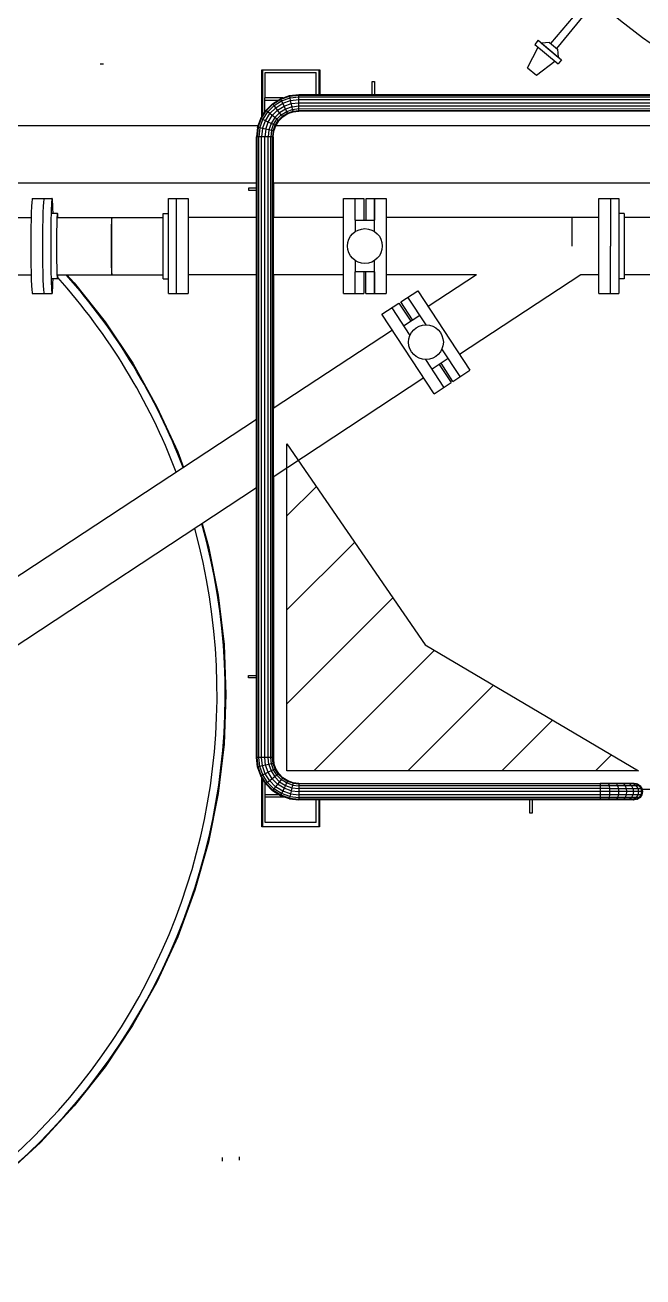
# Model space of a CAD drawing. Header units: metres. Extents: x 0 to 63075, y 0 to 44550.
# Drawn here: x 56310 to 56582, y 39438 to 39990 of the extents above; entities that cross this region are included whole.
import ezdxf

# ---------------------------------------------------------------- set-up
doc = ezdxf.new("R2010")
doc.units = ezdxf.units.M
doc.header["$LTSCALE"] = 75
for name, color, linetype in [('GSB', 7, 'Continuous'), ('ML6', 1, 'Continuous'), ('SDM', 7, 'Continuous'), ('SL1', 8, 'Continuous')]:
    doc.layers.add(name, color=color, linetype=linetype)
doc.styles.add('ROMANS', font='ROMANS.SHX')
doc.dimstyles.new('75___1-75', dxfattribs={"dimscale": 75, "dimtxt": 2.5, "dimasz": 2, "dimexe": 1.5, "dimexo": 1, "dimgap": 0.5, "dimtad": 1, "dimdec": 0, "dimzin": 12, "dimtxsty": 'ROMANS', "dimcen": 0, "dimclrd": 256, "dimclre": 256, "dimclrt": 3, "dimazin": 3, "dimtfac": 1, "dimtdec": 0, "dimtmove": 0, "dimatfit": 0, "dimfxl": 1, "dimlwd": -1, "dimlwe": -1, "dimarcsym": 0})

# ---------------------------------------------------------------- blocks, each defined once
blk = doc.blocks.new('A$C6bae614f')
at = {"layer": 'SL1'}
h = blk.add_hatch(dxfattribs=at)
h.set_pattern_fill('_USER', color=256, scale=195, angle=44.9981, style=0, pattern_type=0)
h.set_pattern_definition([(44.99813, (326091.56, -18363.04), (-137.8813, 137.89033), [])])
h.paths.add_polyline_path([(390315.4, 39298.9), (390941.4, 38929.1), (389909.3, 38929.2), (389909.3, 39889.6)])
for p, q in [((390765.8, 41162.3), (390682.8, 41064.7)), ((390782.2, 41148.6), (390700.5, 41049.9)), ((390616, 40993.3), (390646.6, 41053.6)), ((390647.3, 41073.7), (390637.2, 41061.5)), ((390637.2, 41061.5), (390705.3, 41004.4)), ((390647.3, 41073.7), (390715.4, 41016.5)), ((390657.1, 41065.5), (390647.3, 41073.7)), ((390679.7, 41067.3), (390657.1, 41065.5)), ((390657.1, 41065.5), (390705.8, 41024.7)), ((390679.7, 41067.3), (390703.5, 41047.3)), ((390703.5, 41047.3), (390705.8, 41024.7)), ((390715.4, 41016.5), (390705.3, 41004.4)), ((390705.8, 41024.7), (390715.4, 41016.5)), ((389370.3, 41003.8), (389360.3, 41003.8)), ((389835.3, 40986.9), (390005.3, 40986.9)), ((389835.3, 40849.2), (389835.3, 40986.9)), ((389837.8, 40986.9), (389837.8, 40853.2)), ((389845.3, 40979.7), (389995.3, 40979.7)), ((389845.3, 40904.7), (389845.3, 40979.7)), ((389995.3, 40914.7), (389995.3, 40979.7)), ((390002.8, 40986.9), (390002.8, 40914.7)), ((390005.3, 40986.9), (390005.3, 40914.7)), ((390616, 40993.3), (390641.7, 40971.6)), ((390641.7, 40971.6), (390695.8, 41012.3)), ((390005.3, 40964.4), (390002.8, 40961.9)), ((390159.8, 40952.7), (390166.1, 40952.7)), ((390159.8, 40914.7), (390159.8, 40952.7)), ((390166.1, 40952.7), (390166.1, 40914.7)), ((389844.3, 40863.5), (389844.3, 40904.7)), ((389896.9, 40904.7), (389844.3, 40904.7)), ((389866.7, 40887.6), (389890.3, 40902.4)), ((389890.3, 40902.4), (389916.6, 40911.6)), ((389891.1, 40900.7), (389890.3, 40902.4)), ((389891.1, 40900.7), (389917, 40909.8)), ((389893.4, 40896), (389918.2, 40904.6)), ((389916.6, 40911.6), (389944.3, 40914.7)), ((389917, 40909.8), (389916.6, 40911.6)), ((389917, 40909.8), (389944.3, 40912.9)), ((389918.2, 40904.6), (389917, 40909.8)), ((389918.2, 40904.6), (389944.3, 40907.6)), ((389920, 40896.9), (389918.2, 40904.6)), ((389944.3, 40914.7), (391930.8, 40914.7)), ((389944.3, 40912.9), (389944.3, 40914.7)), ((389944.3, 40912.9), (391930.8, 40912.8)), ((389944.3, 40907.6), (389944.3, 40912.9)), ((389944.3, 40867.8), (389944.3, 40907.6)), ((389944.3, 40907.6), (391930.8, 40907.5)), ((389832.2, 40844.3), (389847, 40867.9)), ((389833.9, 40843.5), (389848.5, 40866.7)), ((389844.3, 40898.1), (389883.5, 40898.1)), ((389847, 40867.9), (389866.7, 40887.6)), ((389848.5, 40866.7), (389847, 40867.9)), ((389848.5, 40866.7), (389867.9, 40886.1)), ((389852.6, 40863.4), (389848.5, 40866.7)), ((389852.6, 40863.4), (389871.2, 40882)), ((389858.8, 40858.5), (389876.1, 40875.8)), ((389866.1, 40852.7), (389881.9, 40868.5)), ((389867.9, 40886.1), (389866.7, 40887.6)), ((389867.9, 40886.1), (389891.1, 40900.7)), ((389871.2, 40882), (389867.9, 40886.1)), ((389871.2, 40882), (389893.4, 40896)), ((389876.1, 40875.8), (389871.2, 40882)), ((389876.1, 40875.8), (389896.8, 40888.8)), ((389881.9, 40868.5), (389876.1, 40875.8)), ((389881.9, 40868.5), (389900.9, 40880.4)), ((389887.8, 40861.2), (389881.9, 40868.5)), ((389904.9, 40872), (389887.8, 40861.2)), ((389893.4, 40896), (389891.1, 40900.7)), ((389896.8, 40888.8), (389893.4, 40896)), ((389896.8, 40888.8), (389920, 40896.9)), ((389900.9, 40880.4), (389896.8, 40888.8)), ((389900.9, 40880.4), (389922, 40887.8)), ((389904.9, 40872), (389900.9, 40880.4)), ((389924.1, 40878.7), (389904.9, 40872)), ((389908.4, 40864.9), (389904.9, 40872)), ((389908.4, 40864.9), (389925.9, 40871)), ((389910.7, 40860.1), (389927, 40865.8)), ((389920, 40896.9), (389944.3, 40899.7)), ((389922, 40887.8), (389920, 40896.9)), ((389922, 40887.8), (389944.3, 40890.3)), ((389924.1, 40878.7), (389922, 40887.8)), ((389924.1, 40878.7), (389944.3, 40881)), ((389925.9, 40871), (389924.1, 40878.7)), ((389925.9, 40871), (389944.3, 40873.1)), ((389927, 40865.8), (389925.9, 40871)), ((389927, 40865.8), (389944.3, 40867.8)), ((389927.5, 40864), (389927, 40865.8)), ((389927.5, 40864), (389944.3, 40865.9)), ((389944.3, 40899.7), (391930.8, 40899.6)), ((389944.3, 40890.3), (391930.8, 40890.3)), ((389944.3, 40881), (391930.8, 40880.9)), ((389944.3, 40873.1), (391930.8, 40873)), ((389944.3, 40865.9), (389944.3, 40867.8)), ((389944.3, 40867.8), (391930.8, 40867.7)), ((391930.8, 40865.9), (389944.3, 40865.9)), ((389823, 40818), (389832.2, 40844.3)), ((389824.8, 40817.6), (389833.9, 40843.5)), ((389830, 40816.4), (389838.6, 40841.2)), ((389833.9, 40843.5), (389832.2, 40844.3)), ((389838.6, 40841.2), (389833.9, 40843.5)), ((389837.7, 40814.7), (389845.8, 40837.8)), ((389838.6, 40841.2), (389852.6, 40863.4)), ((389845.8, 40837.8), (389838.6, 40841.2)), ((389845.8, 40837.8), (389858.8, 40858.5)), ((389854.2, 40833.7), (389845.8, 40837.8)), ((389846.8, 40812.6), (389854.2, 40833.7)), ((389858.8, 40858.5), (389852.6, 40863.4)), ((389854.2, 40833.7), (389866.1, 40852.7)), ((389862.6, 40829.7), (389854.2, 40833.7)), ((389862.6, 40829.7), (389855.9, 40810.5)), ((389866.1, 40852.7), (389858.8, 40858.5)), ((389873.4, 40846.9), (389862.6, 40829.7)), ((389869.7, 40826.2), (389862.6, 40829.7)), ((389873.4, 40846.9), (389866.1, 40852.7)), ((389869.7, 40826.2), (389879.6, 40841.9)), ((389887.8, 40861.2), (389873.4, 40846.9)), ((389879.6, 40841.9), (389873.4, 40846.9)), ((389874.5, 40823.9), (389883.7, 40838.6)), ((389876.2, 40823.1), (389885.2, 40837.5)), ((389879.6, 40841.9), (389892.7, 40855)), ((389883.7, 40838.6), (389879.6, 40841.9)), ((389883.7, 40838.6), (389896, 40850.9)), ((389885.2, 40837.5), (389883.7, 40838.6)), ((389885.2, 40837.5), (389897.1, 40849.4)), ((389892.7, 40855), (389887.8, 40861.2)), ((389892.7, 40855), (389908.4, 40864.9)), ((389896, 40850.9), (389892.7, 40855)), ((389896, 40850.9), (389910.7, 40860.1)), ((389897.1, 40849.4), (389896, 40850.9)), ((389897.1, 40849.4), (389911.5, 40858.4)), ((389910.7, 40860.1), (389908.4, 40864.9)), ((389911.5, 40858.4), (389910.7, 40860.1)), ((389911.5, 40858.4), (389927.5, 40864)), ((388948.9, 40823.9), (389825.1, 40823.9)), ((389823, 40818), (389819.9, 40790.3)), ((389824.8, 40817.6), (389821.7, 40790.3)), ((389824.8, 40817.6), (389823, 40818)), ((389830, 40816.4), (389824.8, 40817.6)), ((389830, 40816.4), (389827, 40790.3)), ((389837.7, 40814.7), (389830, 40816.4)), ((389837.7, 40814.7), (389834.9, 40790.3)), ((389846.8, 40812.6), (389837.7, 40814.7)), ((389846.8, 40812.6), (389844.3, 40790.3)), ((389855.9, 40810.5), (389846.8, 40812.6)), ((389855.9, 40810.5), (389853.6, 40790.3)), ((389863.6, 40808.7), (389855.9, 40810.5)), ((389863.6, 40808.7), (389861.5, 40790.3)), ((389863.6, 40808.7), (389869.7, 40826.2)), ((389868.8, 40807.6), (389863.6, 40808.7)), ((389868.8, 40807.6), (389866.8, 40790.3)), ((389868.7, 40790.3), (389870.6, 40807.2)), ((389868.8, 40807.6), (389874.5, 40823.9)), ((389870.6, 40807.2), (389868.8, 40807.6)), ((389874.5, 40823.9), (389869.7, 40826.2)), ((389870.6, 40807.2), (389876.2, 40823.1)), ((389876.2, 40823.1), (389874.5, 40823.9)), ((389876.7, 40823.9), (391199, 40823.9)), ((389819.8, 38968.2), (389819.9, 40790.3)), ((389821.7, 40790.3), (389819.9, 40790.3)), ((389821.7, 38968.2), (389821.7, 40790.3)), ((389827, 40790.3), (389821.7, 40790.3)), ((389834.9, 40790.3), (389827, 40790.3)), ((389827, 38968.2), (389827, 40790.3)), ((389834.9, 38968.2), (389834.9, 40790.3)), ((389844.3, 40790.3), (389834.9, 40790.3)), ((389844.2, 38968.2), (389844.3, 40790.3)), ((389853.6, 40790.3), (389844.3, 40790.3)), ((389853.6, 38968.2), (389853.6, 40790.3)), ((389861.5, 40790.3), (389853.6, 40790.3)), ((389866.8, 40790.3), (389861.5, 40790.3)), ((389861.5, 38968.2), (389861.5, 40790.3)), ((389868.7, 40790.3), (389866.8, 40790.3)), ((389866.8, 38968.2), (389866.8, 40790.3)), ((389868.7, 40790.3), (389868.6, 38968.2)), ((388741.8, 40655.7), (389819.9, 40655.6)), ((389868.7, 40655.6), (391199, 40655.6)), ((389869.8, 40655.6), (389869.8, 40553.9)), ((389869.8, 40553.9), (389869.8, 40655.6)), ((389161.5, 40609.5), (389219.6, 40609.5)), ((389561.2, 40469.8), (389561.2, 40609.5)), ((389561.2, 40609.5), (389619.3, 40609.5)), ((389585.1, 40469.8), (389585.1, 40609.5)), ((389619.3, 40609.5), (389619.3, 40469.8)), ((389796.3, 40639.7), (389796.3, 40633.4)), ((389819.9, 40639.7), (389796.3, 40639.7)), ((389796.3, 40633.4), (389819.9, 40633.4)), ((390075.4, 40469.8), (390075.5, 40609.5)), ((390075.5, 40609.5), (390135.1, 40609.5)), ((390109.7, 40545.8), (390109.7, 40609.5)), ((390135.1, 40609.5), (390135.1, 40545.8)), ((390141.4, 40545.8), (390141.4, 40609.5)), ((390141.4, 40609.5), (390201, 40609.5)), ((390166.7, 40609.5), (390166.7, 40545.8)), ((390166.7, 40545.8), (390166.7, 40609.5)), ((390201, 40609.5), (390201, 40469.8)), ((390825.3, 40469.7), (390825.3, 40609.4)), ((390825.3, 40609.4), (390883.5, 40609.4)), ((390859.6, 40609.4), (390859.6, 40469.7)), ((390883.5, 40609.4), (390883.5, 40469.7)), ((388683.1, 40553.9), (389158.1, 40553.9)), ((389235.4, 40565.8), (389219.6, 40565.8)), ((389235.4, 40553.9), (389545.4, 40553.9)), ((389395.1, 40469.8), (389395.1, 40553.9)), ((389545.4, 40469.8), (389545.4, 40565.8)), ((389545.4, 40565.8), (389561.2, 40565.8)), ((389819.9, 40553.9), (389619.3, 40553.9)), ((390075.5, 40553.9), (389868.7, 40553.9)), ((390109.7, 40545.8), (390109.7, 40512.1)), ((390109.7, 40545.8), (390166.7, 40545.8)), ((390166.7, 40512.1), (390166.7, 40545.8)), ((390825.3, 40553.9), (390201, 40553.9)), ((390746.7, 40469.7), (390746.7, 40553.9)), ((390746.7, 40469.7), (390746.7, 40553.9)), ((390899.3, 40565.8), (390883.5, 40565.8)), ((390899.3, 40565.8), (390899.3, 40469.7)), ((391118.2, 40553.9), (390899.3, 40553.9)), ((389395, 40385.6), (389395.1, 40469.8)), ((389545.4, 40373.7), (389545.4, 40469.8)), ((389561.2, 40330.1), (389561.2, 40469.8)), ((389585, 40330.1), (389585.1, 40469.8)), ((389619.3, 40469.8), (389619.3, 40330.1)), ((390075.4, 40330.1), (390075.4, 40469.8)), ((390201, 40469.8), (390201, 40330.1)), ((390825.3, 40330), (390825.3, 40469.7)), ((390859.6, 40330), (390859.6, 40469.7)), ((390883.5, 40469.7), (390883.4, 40330)), ((390899.3, 40469.7), (390899.2, 40373.7)), ((390109.7, 40427.5), (390109.7, 40393.8)), ((390166.7, 40393.8), (390166.7, 40427.5)), ((390109.7, 40330.1), (390109.7, 40393.8)), ((390166.7, 40393.8), (390109.7, 40393.8)), ((390135.1, 40393.8), (390135.1, 40330.1)), ((390141.3, 40330.1), (390141.3, 40393.8)), ((390166.7, 40393.8), (390166.7, 40330.1)), ((390166.7, 40330.1), (390166.7, 40393.8)), ((388585.9, 40385.7), (389158.1, 40385.7)), ((389235.4, 40373.8), (389219.6, 40373.8)), ((389235.4, 40385.7), (389545.4, 40385.6)), ((389262.5, 40385.7), (389284.6, 40361.7)), ((389284.6, 40361.7), (389375, 40247)), ((389545.4, 40373.7), (389561.2, 40373.7)), ((389819.9, 40385.6), (389619.3, 40385.6)), ((390075.4, 40385.6), (389868.7, 40385.6)), ((389869.8, 39993.9), (389869.8, 40385.6)), ((389869.8, 40385.6), (389869.8, 39993.9)), ((390465.6, 40385.6), (390201, 40385.6)), ((390465.6, 40385.6), (390323.6, 40292.3)), ((390771.9, 40385.6), (390416, 40151.7)), ((390825.3, 40385.6), (390771.9, 40385.6)), ((390899.2, 40373.7), (390883.4, 40373.7)), ((391118.2, 40385.6), (390899.2, 40385.6)), ((389161.5, 40330.1), (389219.6, 40330.1)), ((389561.2, 40330.1), (389619.3, 40330.1)), ((390075.4, 40330.1), (390135.1, 40330.1)), ((390141.3, 40330.1), (390201, 40330.1)), ((390243.2, 40305.9), (390293.1, 40338.7)), ((390317.9, 40238.5), (390264.4, 40319.9)), ((390293.1, 40338.7), (390446.6, 40105.2)), ((390825.3, 40330), (390883.4, 40330)), ((390188.1, 40269.7), (390238, 40302.5)), ((390216.8, 40288.6), (390270.3, 40207.2)), ((390238, 40302.5), (390273, 40249.3)), ((390278.2, 40252.7), (390243.2, 40305.9)), ((389375, 40247), (389456.2, 40125.6)), ((390341.6, 40036.3), (390188.1, 40269.7)), ((390251.8, 40235.3), (390299.4, 40266.6)), ((390218.7, 40223.3), (389868.7, 39993.2)), ((390417.9, 40086.4), (390364.4, 40167.8)), ((390370.3, 40055.1), (390316.8, 40136.5)), ((390382.9, 40139.6), (390335.3, 40108.3)), ((389456.2, 40125.6), (389527.5, 39998.2)), ((390356.5, 40122.3), (390391.5, 40069)), ((390396.7, 40072.5), (390361.7, 40125.7)), ((390396.7, 40072.5), (390446.6, 40105.2)), ((390311.1, 40082.7), (389868.6, 39791.8)), ((390341.6, 40036.3), (390391.5, 40069)), ((389527.5, 39998.2), (389588.7, 39865.5)), ((389819.9, 39961.1), (388927.5, 39374.6)), ((389552.6, 39943.7), (389551.7, 39943.8)), ((389568.5, 39909.2), (389568.3, 39907.3)), ((389588.7, 39865.5), (389605.4, 39820.2)), ((389869.7, 39792.6), (389869.7, 38958.5)), ((389869.7, 39028.7), (389869.7, 39792.6)), ((389819.8, 39759.8), (389020, 39233.9)), ((389660, 39654.7), (389678.8, 39587.9)), ((389678.8, 39587.9), (389707.3, 39444.7)), ((389707.3, 39444.7), (389724.5, 39299.7)), ((389724.5, 39299.7), (389730.2, 39153.7)), ((389796.2, 39209.1), (389819.8, 39209.1)), ((389796.2, 39202.7), (389796.2, 39209.1)), ((389819.8, 39202.7), (389796.2, 39202.7)), ((389730.2, 39153.7), (389724.5, 39007.8)), ((389868.6, 39086.9), (389869.7, 39086.9)), ((389868.6, 39079.7), (389869.7, 39079.7)), ((389869.7, 39028.7), (389869.7, 39028.7)), ((389724.5, 39007.8), (389707.3, 38862.8)), ((389869.7, 39004.7), (389868.6, 39004.7)), ((389868.6, 38998.1), (389869.7, 38998.1)), ((389822.9, 38940.6), (389819.8, 38968.2)), ((389821.7, 38968.2), (389819.8, 38968.2)), ((389824.7, 38941), (389821.7, 38968.2)), ((389827, 38968.2), (389821.7, 38968.2)), ((389834.9, 38968.2), (389827, 38968.2)), ((389829.9, 38942.1), (389827, 38968.2)), ((389837.6, 38943.9), (389834.9, 38968.2)), ((389844.2, 38968.2), (389834.9, 38968.2)), ((389846.7, 38946), (389844.2, 38968.2)), ((389853.6, 38968.2), (389844.2, 38968.2)), ((389855.8, 38948.1), (389853.6, 38968.2)), ((389861.5, 38968.2), (389853.6, 38968.2)), ((389866.8, 38968.2), (389861.5, 38968.2)), ((389863.5, 38949.8), (389861.5, 38968.2)), ((389866.8, 38968.2), (389868.6, 38968.2)), ((389868.7, 38951), (389866.8, 38968.2)), ((389868.6, 38968.2), (389870.5, 38951.4)), ((389824.7, 38941), (389822.9, 38940.6)), ((389832.1, 38914.3), (389822.9, 38940.6)), ((389829.9, 38942.1), (389824.7, 38941)), ((389833.8, 38915.1), (389824.7, 38941)), ((389837.6, 38943.9), (389829.9, 38942.1)), ((389838.6, 38917.4), (389829.9, 38942.1)), ((389846.7, 38946), (389837.6, 38943.9)), ((389845.7, 38920.8), (389837.6, 38943.9)), ((389845.7, 38920.8), (389838.6, 38917.4)), ((389854.1, 38924.9), (389845.7, 38920.8)), ((389858.7, 38900.1), (389845.7, 38920.8)), ((389855.8, 38948.1), (389846.7, 38946)), ((389854.1, 38924.9), (389846.7, 38946)), ((389862.5, 38928.9), (389854.1, 38924.9)), ((389866, 38905.9), (389854.1, 38924.9)), ((389863.5, 38949.8), (389855.8, 38948.1)), ((389855.8, 38948.1), (389862.5, 38928.9)), ((389869.7, 38932.3), (389862.5, 38928.9)), ((389862.5, 38928.9), (389873.3, 38911.7)), ((389868.7, 38951), (389863.5, 38949.8)), ((389869.7, 38932.3), (389863.5, 38949.8)), ((389870.5, 38951.4), (389868.7, 38951)), ((389874.4, 38934.6), (389868.7, 38951)), ((389874.4, 38934.6), (389869.7, 38932.3)), ((389879.5, 38916.6), (389869.7, 38932.3)), ((389876.1, 38935.4), (389870.5, 38951.4)), ((389876.1, 38935.4), (389874.4, 38934.6)), ((389883.7, 38919.9), (389874.4, 38934.6)), ((389885.1, 38921.1), (389876.1, 38935.4)), ((389883.7, 38919.9), (389879.5, 38916.6)), ((389885.1, 38921.1), (389883.7, 38919.9)), ((389895.9, 38907.7), (389883.7, 38919.9)), ((389897.1, 38909.1), (389885.1, 38921.1)), ((389833.8, 38915.1), (389832.1, 38914.3)), ((389847, 38890.7), (389832.1, 38914.3)), ((389838.6, 38917.4), (389833.8, 38915.1)), ((389848.4, 38891.8), (389833.8, 38915.1)), ((389835.2, 38764.9), (389835.2, 38909.4)), ((389837.7, 38905.4), (389837.7, 38764.9)), ((389852.5, 38895.1), (389838.6, 38917.4)), ((389844.2, 38895), (389844.2, 38852.7)), ((389848.4, 38891.8), (389847, 38890.7)), ((389866.7, 38871), (389847, 38890.7)), ((389852.5, 38895.1), (389848.4, 38891.8)), ((389867.8, 38872.4), (389848.4, 38891.8)), ((389858.7, 38900.1), (389852.5, 38895.1)), ((389871.1, 38876.6), (389852.5, 38895.1)), ((389866, 38905.9), (389858.7, 38900.1)), ((389876, 38882.8), (389858.7, 38900.1)), ((389873.3, 38911.7), (389866, 38905.9)), ((389881.9, 38890.1), (389866, 38905.9)), ((389876, 38882.8), (389871.1, 38876.6)), ((389879.5, 38916.6), (389873.3, 38911.7)), ((389873.3, 38911.7), (389887.7, 38897.4)), ((389881.9, 38890.1), (389876, 38882.8)), ((389896.8, 38869.7), (389876, 38882.8)), ((389892.6, 38903.5), (389879.5, 38916.6)), ((389887.7, 38897.4), (389881.9, 38890.1)), ((389900.8, 38878.1), (389881.9, 38890.1)), ((389892.6, 38903.5), (389887.7, 38897.4)), ((389887.7, 38897.4), (389904.9, 38886.6)), ((389895.9, 38907.7), (389892.6, 38903.5)), ((389908.3, 38893.7), (389892.6, 38903.5)), ((389897.1, 38909.1), (389895.9, 38907.7)), ((389910.6, 38898.4), (389895.9, 38907.7)), ((389911.4, 38900.1), (389897.1, 38909.1)), ((389904.9, 38886.6), (389900.8, 38878.1)), ((389908.3, 38893.7), (389904.9, 38886.6)), ((389904.9, 38886.6), (389924, 38879.8)), ((389910.6, 38898.4), (389908.3, 38893.7)), ((389925.8, 38887.6), (389908.3, 38893.7)), ((389911.4, 38900.1), (389910.6, 38898.4)), ((389927, 38892.7), (389910.6, 38898.4)), ((389927.4, 38894.5), (389911.4, 38900.1)), ((389925.8, 38887.6), (389924, 38879.8)), ((389927, 38892.7), (389925.8, 38887.6)), ((389925.8, 38887.6), (389944.2, 38885.5)), ((389927.4, 38894.5), (389927, 38892.7)), ((389927, 38892.7), (389944.2, 38890.8)), ((389944.2, 38892.6), (389927.4, 38894.5)), ((389944.2, 38892.6), (390829.2, 38892.6)), ((389944.2, 38892.6), (389944.2, 38890.8)), ((390829.2, 38890.7), (389944.2, 38890.8)), ((389944.2, 38890.8), (389944.2, 38885.5)), ((389944.2, 38885.5), (389944.2, 38877.6)), ((390829.2, 38885.5), (389944.2, 38885.5)), ((390829.2, 38892.6), (390829.2, 38890.7)), ((390851.4, 38892.6), (390829.2, 38892.6)), ((390829.2, 38890.7), (390829.2, 38885.5)), ((390853.5, 38890.7), (390829.2, 38890.7)), ((390855.3, 38885.5), (390829.2, 38885.5)), ((390829.2, 38885.5), (390829.2, 38877.5)), ((390872.6, 38892.6), (390851.4, 38892.6)), ((390851.4, 38892.6), (390853.5, 38890.7)), ((390853.5, 38890.7), (390855.3, 38885.5)), ((390876.6, 38890.7), (390853.5, 38890.7)), ((390880, 38885.5), (390855.3, 38885.5)), ((390855.3, 38885.5), (390856.4, 38877.5)), ((390891.5, 38892.6), (390872.6, 38892.6)), ((390872.6, 38892.6), (390876.6, 38890.7)), ((390897.3, 38890.7), (390876.6, 38890.7)), ((390876.6, 38890.7), (390880, 38885.5)), ((390902.3, 38885.5), (390880, 38885.5)), ((390880, 38885.5), (390882.3, 38877.5)), ((390891.5, 38892.6), (390897.3, 38890.7)), ((390907.4, 38892.6), (390891.5, 38892.6)), ((390914.7, 38890.7), (390897.3, 38890.7)), ((390897.3, 38890.7), (390902.3, 38885.5)), ((390902.3, 38885.5), (390905.6, 38877.5)), ((390920.8, 38885.5), (390902.3, 38885.5)), ((390919.3, 38892.6), (390907.4, 38892.6)), ((390907.4, 38892.6), (390914.7, 38890.7)), ((390927.7, 38890.7), (390914.7, 38890.7)), ((390914.7, 38890.7), (390920.8, 38885.5)), ((390919.3, 38892.6), (390927.7, 38890.7)), ((390926.7, 38892.6), (390919.3, 38892.6)), ((390934.8, 38885.5), (390920.8, 38885.5)), ((390920.8, 38885.5), (390925, 38877.5)), ((390929.2, 38892.6), (390926.7, 38892.6)), ((390926.7, 38892.6), (390935.8, 38890.7)), ((390935.8, 38890.7), (390927.7, 38890.7)), ((390927.7, 38890.7), (390934.8, 38885.5)), ((390929.2, 38892.6), (390938.5, 38890.7)), ((390943.5, 38885.5), (390934.8, 38885.5)), ((390934.8, 38885.5), (390939.6, 38877.5)), ((390935.8, 38890.7), (390943.5, 38885.5)), ((390935.8, 38890.7), (390938.5, 38890.7)), ((390938.5, 38890.7), (390946.4, 38885.5)), ((390943.5, 38885.5), (390946.4, 38885.5)), ((390943.5, 38885.5), (390948.6, 38877.5)), ((390946.4, 38885.5), (390951.7, 38877.5)), ((389707.3, 38862.8), (389678.8, 38719.5)), ((389885.2, 38859.3), (389844.2, 38859.3)), ((389844.2, 38852.7), (389900, 38852.7)), ((389845.2, 38777.7), (389845.2, 38852.7)), ((389867.8, 38872.4), (389866.7, 38871)), ((389890.2, 38856.2), (389866.7, 38871)), ((389871.1, 38876.6), (389867.8, 38872.4)), ((389891, 38857.8), (389867.8, 38872.4)), ((389893.3, 38862.6), (389871.1, 38876.6)), ((389891, 38857.8), (389890.2, 38856.2)), ((389916.5, 38847), (389890.2, 38856.2)), ((389893.3, 38862.6), (389891, 38857.8)), ((389916.9, 38848.8), (389891, 38857.8)), ((389896.8, 38869.7), (389893.3, 38862.6)), ((389918.1, 38853.9), (389893.3, 38862.6)), ((389900.8, 38878.1), (389896.8, 38869.7)), ((389919.9, 38861.6), (389896.8, 38869.7)), ((389922, 38870.7), (389900.8, 38878.1)), ((389916.9, 38848.8), (389916.5, 38847)), ((389916.5, 38847), (389944.2, 38843.8)), ((389918.1, 38853.9), (389916.9, 38848.8)), ((389916.9, 38848.8), (389944.2, 38845.7)), ((389919.9, 38861.6), (389918.1, 38853.9)), ((389918.1, 38853.9), (389944.2, 38851)), ((389924, 38879.8), (389919.9, 38861.6)), ((389919.9, 38861.6), (389944.2, 38858.9)), ((389922, 38870.7), (389944.2, 38868.2)), ((389924, 38879.8), (389944.2, 38877.6)), ((390829.2, 38877.5), (389944.2, 38877.6)), ((389944.2, 38877.6), (389944.2, 38868.2)), ((390829.2, 38868.2), (389944.2, 38868.2)), ((389944.2, 38868.2), (389944.2, 38858.9)), ((390829.2, 38858.9), (389944.2, 38858.9)), ((389944.2, 38858.9), (389944.2, 38851)), ((389944.2, 38851), (389944.2, 38845.7)), ((390829.2, 38850.9), (389944.2, 38851)), ((389944.2, 38845.7), (389944.2, 38843.8)), ((390829.2, 38845.7), (389944.2, 38845.7)), ((390856.4, 38877.5), (390829.2, 38877.5)), ((390829.2, 38877.5), (390829.2, 38868.2)), ((390856.8, 38868.2), (390829.2, 38868.2)), ((390829.2, 38868.2), (390829.2, 38858.9)), ((390856.4, 38858.9), (390829.2, 38858.9)), ((390829.2, 38858.9), (390829.2, 38850.9)), ((390855.3, 38850.9), (390829.2, 38850.9)), ((390829.2, 38850.9), (390829.2, 38845.7)), ((390829.2, 38845.7), (390829.2, 38843.8)), ((390853.5, 38845.7), (390829.2, 38845.7)), ((390853.5, 38845.7), (390851.4, 38843.8)), ((390855.3, 38850.9), (390853.5, 38845.7)), ((390876.6, 38845.7), (390853.5, 38845.7)), ((390856.4, 38858.9), (390855.3, 38850.9)), ((390880, 38850.9), (390855.3, 38850.9)), ((390856.4, 38877.5), (390882.3, 38877.5)), ((390856.4, 38877.5), (390856.8, 38868.2)), ((390856.8, 38868.2), (390856.4, 38858.9)), ((390882.3, 38858.9), (390856.4, 38858.9)), ((390883.1, 38868.2), (390856.8, 38868.2)), ((390876.6, 38845.7), (390872.6, 38843.8)), ((390880, 38850.9), (390876.6, 38845.7)), ((390897.3, 38845.7), (390876.6, 38845.7)), ((390882.3, 38858.9), (390880, 38850.9)), ((390902.3, 38850.9), (390880, 38850.9)), ((390882.3, 38877.5), (390905.6, 38877.5)), ((390882.3, 38877.5), (390883.1, 38868.2)), ((390883.1, 38868.2), (390882.3, 38858.9)), ((390905.6, 38858.9), (390882.3, 38858.9)), ((390906.7, 38868.2), (390883.1, 38868.2)), ((390897.3, 38845.7), (390891.5, 38843.8)), ((390902.3, 38850.9), (390897.3, 38845.7)), ((390914.7, 38845.7), (390897.3, 38845.7)), ((390905.6, 38858.9), (390902.3, 38850.9)), ((390920.8, 38850.9), (390902.3, 38850.9)), ((390905.6, 38877.5), (390906.7, 38868.2)), ((390905.6, 38877.5), (390925, 38877.5)), ((390906.7, 38868.2), (390905.6, 38858.9)), ((390925, 38858.9), (390905.6, 38858.9)), ((390926.4, 38868.2), (390906.7, 38868.2)), ((390914.7, 38845.7), (390907.3, 38843.8)), ((390920.8, 38850.9), (390914.7, 38845.7)), ((390927.7, 38845.7), (390914.7, 38845.7)), ((390927.7, 38845.7), (390919.3, 38843.8)), ((390925, 38858.9), (390920.8, 38850.9)), ((390934.8, 38850.9), (390920.8, 38850.9)), ((390925, 38877.5), (390939.6, 38877.5)), ((390925, 38877.5), (390926.4, 38868.2)), ((390926.4, 38868.2), (390925, 38858.9)), ((390939.6, 38858.9), (390925, 38858.9)), ((390941.2, 38868.2), (390926.4, 38868.2)), ((390935.8, 38845.7), (390926.7, 38843.8)), ((390934.8, 38850.9), (390927.7, 38845.7)), ((390935.8, 38845.7), (390927.7, 38845.7)), ((390938.5, 38845.7), (390929.2, 38843.8)), ((390939.6, 38858.9), (390934.8, 38850.9)), ((390943.5, 38850.9), (390934.8, 38850.9)), ((390943.5, 38850.9), (390935.8, 38845.7)), ((390935.8, 38845.7), (390938.5, 38845.7)), ((390946.4, 38850.9), (390938.5, 38845.7)), ((390939.6, 38877.5), (390941.2, 38868.2)), ((390939.6, 38877.5), (390948.6, 38877.5)), ((390941.2, 38868.2), (390939.6, 38858.9)), ((390948.6, 38858.9), (390939.6, 38858.9)), ((390950.4, 38868.2), (390941.2, 38868.2)), ((390948.6, 38858.9), (390943.5, 38850.9)), ((390943.5, 38850.9), (390946.4, 38850.9)), ((390951.7, 38858.9), (390946.4, 38850.9)), ((390948.6, 38877.5), (390950.4, 38868.2)), ((390948.6, 38877.5), (390951.7, 38877.5)), ((390950.4, 38868.2), (390948.6, 38858.9)), ((390948.6, 38858.9), (390951.7, 38858.9)), ((390950.4, 38868.2), (390953.6, 38868.2)), ((390951.7, 38877.5), (390953.6, 38868.2)), ((390953.6, 38868.2), (390951.7, 38858.9)), ((390952.1, 38875.4), (390996.1, 38875.4)), ((390829.2, 38843.8), (389944.2, 38843.8)), ((389995.2, 38777.7), (389995.2, 38843.8)), ((390002.7, 38843.8), (390002.7, 38764.9)), ((390005.2, 38843.8), (390005.2, 38764.9)), ((390622.8, 38804.7), (390622.8, 38843.8)), ((390629.2, 38843.8), (390629.2, 38804.7)), ((390851.4, 38843.8), (390829.2, 38843.8)), ((390872.6, 38843.8), (390851.4, 38843.8)), ((390891.5, 38843.8), (390872.6, 38843.8)), ((390907.3, 38843.8), (390891.5, 38843.8)), ((390919.3, 38843.8), (390907.3, 38843.8)), ((390926.7, 38843.8), (390919.3, 38843.8)), ((390926.7, 38843.8), (390929.2, 38843.8)), ((389995.2, 38777.7), (389845.2, 38777.7)), ((390629.2, 38804.7), (390622.8, 38804.7)), ((390005.2, 38764.9), (389835.2, 38764.9)), ((389678.8, 38719.5), (389639.2, 38579)), ((389639.2, 38579), (389588.6, 38442)), ((389588.6, 38442), (389527.5, 38309.3)), ((389568.3, 38400.2), (389568.5, 38398.3)), ((389552.6, 38363.8), (389551.6, 38363.7)), ((389527.5, 38309.3), (389456.1, 38181.9)), ((389456.1, 38181.9), (389375, 38060.5)), ((389375, 38060.5), (389284.5, 37945.8)), ((389284.5, 37945.8), (389185.4, 37838.5)), ((389247.5, 37907), (389248.1, 37906.4)), ((389213.5, 37870.4), (389214.2, 37869.7)), ((389185.4, 37838.5), (389078.1, 37739.4)), ((389720.2, 37783.8), (389720.2, 37794.2)), ((389770.2, 37786.2), (389770.2, 37796.6))]:
    blk.add_line(p, q, dxfattribs=at)
blk.add_lwpolyline([(390315.4, 39298.9), (390941.4, 38929.1), (389909.3, 38929.2), (389909.3, 39889.6)], close=True, dxfattribs=at)
for centre, radius in [((392870.4, 43653.6), 3000), ((392870.4, 43653.6), 2990.5), ((390138.2, 40469.8), 51), ((390317.4, 40187.5), 51)]:
    blk.add_circle(centre, radius, dxfattribs=at)
for centre, radius, start, end in [((389947, 40220.1), 1261.5, 91.6396, 148.3566), ((392870.4, 43653.6), 3092.8, 230.1952, 238.5864), ((392870.4, 43653.6), 3207.1, 230.3916, 238.1351), ((387870, 39153.8), 1834, 20.8357, 41.848), ((387870, 39153.8), 1858, 20.9995, 41.5291), ((387870, 39153.8), 1858, 273.8211, 15.6252), ((387870, 39153.8), 1834, 273.9014, 15.3858), ((392870.1, 34653.6), 3000, 55.8878, 16.1796), ((392870.1, 34653.6), 2990.5, 55.7644, 16.2324)]:
    blk.add_arc(centre, radius, start, end, dxfattribs=at)
for centre, major_axis, start_param, end_param in [((389161.5, 40469.8), (0, 139.7), 0, 1.570796), ((389195.7, 40469.8), (0, 139.7), 0, 1.570796), ((389219.6, 40469.8), (0, 139.7), 5.470367, 7.853982), ((389235.4, 40469.8), (0, 96), 5.780083, 7.853982), ((389395.1, 40469.8), (0, 84.1), 0, 1.570796), ((389161.5, 40469.8), (0, -139.7), 4.712389, 6.283185), ((389195.7, 40469.8), (0, -139.7), 4.712389, 6.283185), ((389219.6, 40469.8), (0, -139.7), 4.712389, 7.096003), ((389235.4, 40469.8), (0, -96), 4.712389, 6.786288), ((389395.1, 40469.8), (0, -84.1), 4.712389, 6.283185)]:
    blk.add_ellipse(centre, major_axis=major_axis, ratio=0.029987, start_param=start_param, end_param=end_param, dxfattribs=at)
blk = doc.blocks.new('zw$15D4')
at = {"layer": 'ML6', "xscale": 0.2502808837766805, "yscale": 0.2502808837766805, "zscale": 0.2502808837766805}
blk.add_blockref('A$C6bae614f', (-85544.74, -3177.34), dxfattribs=at)

msp = doc.modelspace()

# ---------------------------------------------------------------- block references
at = {"layer": 'GSB', "xscale": 0.6000000000000068, "yscale": 0.6000000000000068, "zscale": 0.6000000000000068}
msp.add_blockref('zw$15D4', (49200, 35721.63), dxfattribs=at)

# ---------------------------------------------------------------- leaders
at = {"layer": 'SDM'}
msp.add_leader([(52766.71, 37891.88), (59453.13, 42438.72), (62243.43, 42438.72)], dimstyle='75___1-75', override={"dimtad": 0}, dxfattribs=at)

doc.saveas('drawing.dxf')
